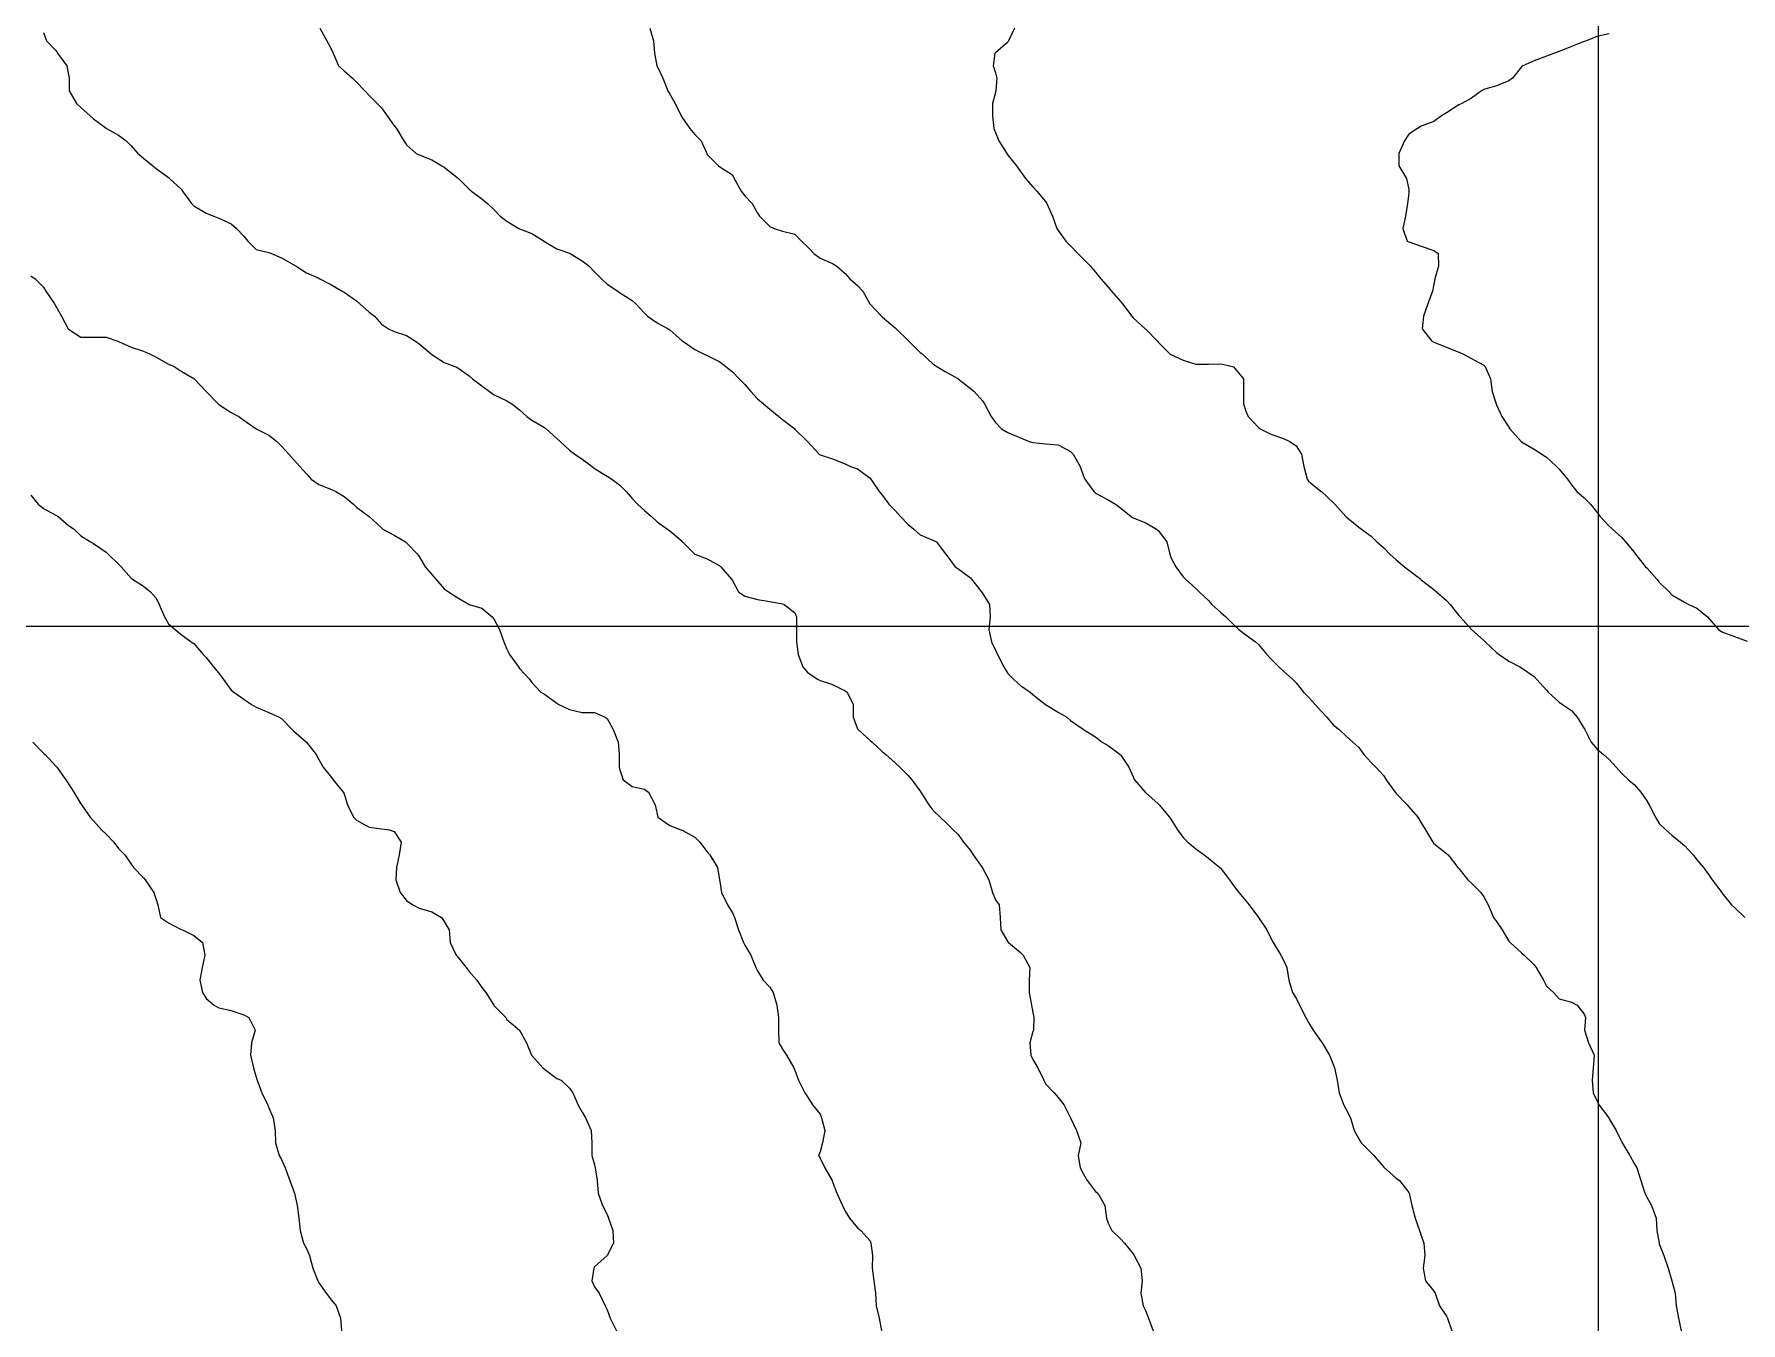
# Model space of a CAD drawing. Header units: centimetres. Extents: x 0 to 642158, y -847 to 649707.
# Drawn here: x 617504.4 to 617572.5, y 621359.6 to 621411 of the extents above; entities that cross this region are included whole.
import ezdxf

# ---------------------------------------------------------------- set-up
doc = ezdxf.new("R2010")
doc.units = ezdxf.units.CM
doc.header["$MEASUREMENT"] = 0
doc.layers.add('MEV_grille', color=254, linetype='Continuous', lineweight=9)
doc.layers.add('WAL_topographie 0.5', color=253, linetype='Continuous', lineweight=20)

# ---------------------------------------------------------------- blocks, each defined once
blk = doc.blocks.new('*U114')
at = {"layer": 'MEV_grille', "transparency": 33554687}
blk.add_lwpolyline([(-1338.461, 0), (1338.461, 0)], dxfattribs=at)
blk = doc.blocks.new('*U115')
at = {"layer": 'MEV_grille', "color": 0, "linetype": 'ByBlock', "lineweight": -2, "transparency": 16777216}
blk.add_blockref('*U114', (0, -1000), dxfattribs=at)
blk = doc.blocks.new('*U112')
at = {"layer": 'MEV_grille', "transparency": 33554687}
blk.add_lwpolyline([(0, 1825.476), (0, -1825.476)], dxfattribs=at)
blk = doc.blocks.new('*U113')
at = {"layer": 'MEV_grille', "color": 0, "linetype": 'ByBlock', "lineweight": -2, "transparency": 16777216}
blk.add_blockref('*U112', (2200, 0), dxfattribs=at)

msp = doc.modelspace()

# ---------------------------------------------------------------- linework, layer by layer
at = {"layer": 'WAL_topographie 0.5'}
for points in [[(617504.75, 621411.083), (617504.875, 621410.75), (617505.25, 621410.359), (617505.32, 621410.25), (617505.686, 621409.75), (617505.75, 621409.393), (617505.773, 621409.25), (617505.774, 621408.75), (617506.066, 621408.25), (617506.25, 621408.08), (617506.615, 621407.75), (617506.75, 621407.63), (617507.25, 621407.26), (617507.269, 621407.25), (617507.75, 621406.985), (617508.061, 621406.75), (617508.25, 621406.55), (617508.519, 621406.25), (617508.75, 621406.058), (617509.122, 621405.75), (617509.25, 621405.648), (617509.75, 621405.283), (617509.79, 621405.25), (617510.25, 621404.824), (617510.308, 621404.75), (617510.662, 621404.25), (617510.75, 621404.158), (617511.25, 621403.869), (617511.554, 621403.75), (617511.75, 621403.66), (617512.25, 621403.446), (617512.459, 621403.25), (617512.75, 621402.945), (617512.91, 621402.75), (617513.25, 621402.41), (617513.75, 621402.29), (617513.859, 621402.25), (617514.25, 621402.086), (617514.75, 621401.802), (617514.839, 621401.75), (617515.25, 621401.483), (617515.75, 621401.27), (617515.783, 621401.25), (617516.25, 621401.004), (617516.676, 621400.75), (617516.75, 621400.71), (617517.25, 621400.361), (617517.377, 621400.25), (617517.75, 621399.914), (617517.963, 621399.75), (617518.25, 621399.429), (617518.528, 621399.25), (617518.75, 621399.147), (617519.25, 621398.988), (617519.604, 621398.75), (617519.75, 621398.655), (617520.231, 621398.25), (617520.25, 621398.23), (617520.75, 621397.902), (617521.175, 621397.75), (617521.25, 621397.721), (617521.75, 621397.368), (617521.883, 621397.25), (617522.25, 621396.975), (617522.557, 621396.75), (617522.75, 621396.619), (617523.25, 621396.379), (617523.45, 621396.25), (617523.75, 621396.01), (617524.046, 621395.75), (617524.25, 621395.602), (617524.75, 621395.307), (617524.821, 621395.25), (617525.25, 621394.868), (617525.383, 621394.75), (617525.75, 621394.404), (617525.966, 621394.25), (617526.25, 621394.04), (617526.653, 621393.75), (617526.75, 621393.679), (617527.25, 621393.373), (617527.436, 621393.25), (617527.75, 621393.016), (617528.016, 621392.75), (617528.25, 621392.475), (617528.459, 621392.25), (617528.75, 621391.995), (617529.023, 621391.75), (617529.25, 621391.55), (617529.667, 621391.25), (617529.75, 621391.18), (617530.25, 621390.767), (617530.266, 621390.75), (617530.75, 621390.25), (617530.75, 621390.25), (617531.25, 621390.071), (617531.75, 621389.787), (617531.796, 621389.75), (617532.213, 621389.25), (617532.25, 621389.2), (617532.5, 621388.75), (617532.75, 621388.58), (617533.25, 621388.445), (617533.75, 621388.358), (617534.25, 621388.266), (617534.318, 621388.25), (617534.75, 621387.911), (617534.815, 621387.75), (617534.81, 621387.25), (617534.806, 621386.75), (617534.873, 621386.25), (617535.067, 621385.75), (617535.25, 621385.534), (617535.676, 621385.25), (617535.75, 621385.215), (617536.25, 621385.054), (617536.75, 621384.798), (617536.827, 621384.75), (617537.07, 621384.25), (617537.067, 621383.75), (617537.25, 621383.286), (617537.271, 621383.25), (617537.75, 621382.817), (617537.835, 621382.75), (617538.25, 621382.364), (617538.382, 621382.25), (617538.75, 621381.924), (617538.942, 621381.75), (617539.25, 621381.426), (617539.421, 621381.25), (617539.75, 621380.787), (617539.772, 621380.75), (617540.095, 621380.25), (617540.25, 621380.033), (617540.543, 621379.75), (617540.75, 621379.568), (617541.059, 621379.25), (617541.25, 621379.069), (617541.475, 621378.75), (617541.75, 621378.417), (617541.859, 621378.25), (617542.227, 621377.75), (617542.25, 621377.698), (617542.486, 621377.25), (617542.639, 621376.75), (617542.75, 621376.45), (617542.898, 621376.25), (617542.944, 621375.75), (617542.968, 621375.25), (617543.25, 621374.772), (617543.27, 621374.75), (617543.75, 621374.35), (617543.857, 621374.25), (617544.13, 621373.75), (617544.092, 621373.25), (617544.103, 621372.75), (617544.192, 621372.25), (617544.25, 621371.95), (617544.283, 621371.75), (617544.265, 621371.25), (617544.25, 621371.2), (617544.121, 621370.75), (617544.169, 621370.25), (617544.25, 621370.075), (617544.447, 621369.75), (617544.679, 621369.25), (617544.75, 621369.113), (617545.098, 621368.75), (617545.25, 621368.566), (617545.5, 621368.25), (617545.75, 621367.75), (617545.75, 621367.75), (617545.99, 621367.25), (617546.159, 621366.75), (617546.058, 621366.25), (617546.132, 621365.75), (617546.25, 621365.528), (617546.417, 621365.25), (617546.75, 621364.815), (617546.844, 621364.75), (617547.117, 621364.25), (617547.183, 621363.75), (617547.25, 621363.542), (617547.396, 621363.25), (617547.75, 621362.91), (617547.898, 621362.75), (617548.25, 621362.318), (617548.287, 621362.25), (617548.552, 621361.75), (617548.613, 621361.25), (617548.558, 621360.75), (617548.652, 621360.25), (617548.75, 621360.028), (617548.866, 621359.75), (617549.044, 621359.25)], [(617515.786, 621411.25), (617516.061, 621410.75), (617516.25, 621410.4), (617516.311, 621410.25), (617516.524, 621409.75), (617516.75, 621409.543), (617517.088, 621409.25), (617517.25, 621409.099), (617517.583, 621408.75), (617517.75, 621408.562), (617518.079, 621408.25), (617518.25, 621408.064), (617518.466, 621407.75), (617518.75, 621407.358), (617518.848, 621407.25), (617519.135, 621406.75), (617519.25, 621406.589), (617519.63, 621406.25), (617519.75, 621406.189), (617520.25, 621405.995), (617520.65, 621405.75), (617520.75, 621405.698), (617521.25, 621405.304), (617521.32, 621405.25), (617521.75, 621404.83), (617521.842, 621404.75), (617522.25, 621404.434), (617522.481, 621404.25), (617522.75, 621404), (617522.983, 621403.75), (617523.25, 621403.547), (617523.723, 621403.25), (617523.75, 621403.235), (617524.25, 621403.059), (617524.736, 621402.75), (617524.75, 621402.74), (617525.25, 621402.442), (617525.75, 621402.264), (617525.776, 621402.25), (617526.25, 621401.969), (617526.536, 621401.75), (617526.75, 621401.522), (617527.022, 621401.25), (617527.25, 621401.036), (617527.674, 621400.75), (617527.75, 621400.705), (617528.25, 621400.382), (617528.396, 621400.25), (617528.75, 621399.872), (617528.87, 621399.75), (617529.25, 621399.485), (617529.693, 621399.25), (617529.75, 621399.212), (617530.25, 621398.775), (617530.278, 621398.75), (617530.75, 621398.423), (617531.096, 621398.25), (617531.25, 621398.189), (617531.75, 621397.929), (617531.988, 621397.75), (617532.25, 621397.526), (617532.52, 621397.25), (617532.75, 621397.02), (617532.991, 621396.75), (617533.25, 621396.46), (617533.494, 621396.25), (617533.75, 621396.042), (617534.102, 621395.75), (617534.25, 621395.634), (617534.739, 621395.25), (617534.75, 621395.241), (617535.25, 621394.75), (617535.25, 621394.75), (617535.713, 621394.25), (617535.75, 621394.219), (617536.25, 621394.052), (617536.75, 621393.858), (617536.972, 621393.75), (617537.25, 621393.656), (617537.75, 621393.286), (617537.775, 621393.25), (617538.108, 621392.75), (617538.25, 621392.601), (617538.491, 621392.25), (617538.75, 621392), (617538.957, 621391.75), (617539.25, 621391.444), (617539.5, 621391.25), (617539.75, 621391.022), (617540.25, 621390.816), (617540.394, 621390.75), (617540.75, 621390.276), (617540.77, 621390.25), (617541.15, 621389.75), (617541.25, 621389.683), (617541.75, 621389.306), (617541.792, 621389.25), (617542.19, 621388.75), (617542.25, 621388.671), (617542.517, 621388.25), (617542.536, 621387.75), (617542.489, 621387.25), (617542.599, 621386.75), (617542.75, 621386.417), (617542.83, 621386.25), (617543.093, 621385.75), (617543.25, 621385.486), (617543.486, 621385.25), (617543.75, 621385.013), (617544.144, 621384.75), (617544.25, 621384.647), (617544.75, 621384.25), (617544.75, 621384.25), (617545.25, 621383.949), (617545.605, 621383.75), (617545.75, 621383.613), (617546.25, 621383.264), (617546.271, 621383.25), (617546.75, 621382.955), (617547.017, 621382.75), (617547.25, 621382.615), (617547.725, 621382.25), (617547.75, 621382.225), (617548.072, 621381.75), (617548.25, 621381.361), (617548.303, 621381.25), (617548.726, 621380.75), (617548.75, 621380.728), (617549.25, 621380.282), (617549.281, 621380.25), (617549.695, 621379.75), (617549.75, 621379.679), (617550.015, 621379.25), (617550.25, 621378.948), (617550.437, 621378.75), (617550.75, 621378.493), (617551.08, 621378.25), (617551.25, 621378.119), (617551.703, 621377.75), (617551.75, 621377.703), (617552.098, 621377.25), (617552.25, 621377.027), (617552.47, 621376.75), (617552.75, 621376.413), (617552.879, 621376.25), (617553.25, 621375.75), (617553.25, 621375.75), (617553.586, 621375.25), (617553.75, 621374.923), (617553.841, 621374.75), (617554.141, 621374.25), (617554.25, 621374.05), (617554.38, 621373.75), (617554.468, 621373.25), (617554.603, 621372.75), (617554.75, 621372.523), (617554.882, 621372.25), (617555.143, 621371.75), (617555.25, 621371.558), (617555.438, 621371.25), (617555.75, 621370.796), (617555.789, 621370.75), (617556.09, 621370.25), (617556.25, 621369.85), (617556.286, 621369.75), (617556.395, 621369.25), (617556.473, 621368.75), (617556.661, 621368.25), (617556.75, 621368.089), (617556.925, 621367.75), (617557.07, 621367.25), (617557.25, 621366.917), (617557.352, 621366.75), (617557.75, 621366.352), (617557.852, 621366.25), (617558.25, 621365.783), (617558.284, 621365.75), (617558.75, 621365.34), (617558.875, 621365.25), (617559.25, 621364.768), (617559.26, 621364.75), (617559.377, 621364.25), (617559.508, 621363.75), (617559.683, 621363.25), (617559.75, 621363.059), (617559.847, 621362.75), (617559.888, 621362.25), (617559.823, 621361.75), (617559.917, 621361.25), (617560.25, 621360.827), (617560.306, 621360.75), (617560.481, 621360.25), (617560.75, 621359.83), (617560.795, 621359.75), (617560.971, 621359.25)], [(617528.954, 621411.25), (617529.097, 621410.75), (617529.141, 621410.25), (617529.242, 621409.75), (617529.25, 621409.729), (617529.471, 621409.25), (617529.671, 621408.75), (617529.75, 621408.622), (617529.963, 621408.25), (617530.209, 621407.75), (617530.25, 621407.681), (617530.551, 621407.25), (617530.75, 621407.004), (617531.009, 621406.75), (617531.226, 621406.25), (617531.25, 621406.204), (617531.704, 621405.75), (617531.75, 621405.711), (617532.25, 621405.4), (617532.322, 621405.25), (617532.6, 621404.75), (617532.75, 621404.554), (617533.042, 621404.25), (617533.25, 621403.865), (617533.329, 621403.75), (617533.75, 621403.329), (617533.917, 621403.25), (617534.25, 621403.153), (617534.75, 621403.024), (617535.007, 621402.75), (617535.25, 621402.521), (617535.5, 621402.25), (617535.75, 621402.074), (617536.25, 621401.858), (617536.427, 621401.75), (617536.75, 621401.456), (617536.944, 621401.25), (617537.25, 621400.975), (617537.464, 621400.75), (617537.737, 621400.25), (617537.75, 621400.233), (617538.203, 621399.75), (617538.25, 621399.714), (617538.75, 621399.286), (617538.784, 621399.25), (617539.25, 621398.794), (617539.299, 621398.75), (617539.75, 621398.31), (617539.821, 621398.25), (617540.25, 621397.855), (617540.417, 621397.75), (617540.75, 621397.55), (617541.25, 621397.262), (617541.267, 621397.25), (617541.75, 621396.872), (617541.905, 621396.75), (617542.25, 621396.365), (617542.32, 621396.25), (617542.58, 621395.75), (617542.75, 621395.515), (617542.987, 621395.25), (617543.25, 621395.115), (617543.75, 621394.899), (617544.099, 621394.75), (617544.25, 621394.705), (617544.75, 621394.658), (617545.25, 621394.621), (617545.75, 621394.35), (617545.858, 621394.25), (617546.127, 621393.75), (617546.25, 621393.411), (617546.319, 621393.25), (617546.673, 621392.75), (617546.75, 621392.686), (617547.25, 621392.421), (617547.543, 621392.25), (617547.75, 621392.083), (617548.175, 621391.75), (617548.25, 621391.708), (617548.75, 621391.503), (617549.174, 621391.25), (617549.25, 621391.194), (617549.594, 621390.75), (617549.711, 621390.25), (617549.75, 621390.114), (617549.955, 621389.75), (617550.25, 621389.354), (617550.341, 621389.25), (617550.75, 621388.885), (617550.889, 621388.75), (617551.25, 621388.399), (617551.391, 621388.25), (617551.75, 621387.924), (617551.942, 621387.75), (617552.25, 621387.442), (617552.471, 621387.25), (617552.75, 621387.039), (617553.132, 621386.75), (617553.25, 621386.642), (617553.587, 621386.25), (617553.75, 621386.071), (617554.062, 621385.75), (617554.25, 621385.587), (617554.619, 621385.25), (617554.75, 621385.116), (617555.05, 621384.75), (617555.25, 621384.542), (617555.514, 621384.25), (617555.75, 621383.984), (617555.974, 621383.75), (617556.25, 621383.429), (617556.477, 621383.25), (617556.75, 621382.993), (617557.016, 621382.75), (617557.25, 621382.529), (617557.452, 621382.25), (617557.75, 621381.932), (617557.94, 621381.75), (617558.25, 621381.399), (617558.35, 621381.25), (617558.709, 621380.75), (617558.75, 621380.7), (617559.179, 621380.25), (617559.25, 621380.164), (617559.613, 621379.75), (617559.75, 621379.53), (617559.921, 621379.25), (617560.207, 621378.75), (617560.25, 621378.699), (617560.75, 621378.303), (617560.819, 621378.25), (617561.212, 621377.75), (617561.25, 621377.698), (617561.611, 621377.25), (617561.75, 621377.118), (617562.128, 621376.75), (617562.25, 621376.57), (617562.417, 621376.25), (617562.636, 621375.75), (617562.75, 621375.589), (617562.978, 621375.25), (617563.25, 621374.804), (617563.293, 621374.75), (617563.75, 621374.34), (617563.85, 621374.25), (617564.25, 621373.861), (617564.337, 621373.75), (617564.632, 621373.25), (617564.75, 621373.01), (617565.021, 621372.75), (617565.25, 621372.5), (617565.75, 621372.368), (617565.972, 621372.25), (617566.25, 621371.893), (617566.299, 621371.75), (617566.27, 621371.25), (617566.429, 621370.75), (617566.656, 621370.25), (617566.612, 621369.75), (617566.576, 621369.25), (617566.613, 621368.75), (617566.75, 621368.446), (617566.852, 621368.25), (617567.229, 621367.75), (617567.25, 621367.712), (617567.53, 621367.25), (617567.75, 621366.782), (617567.768, 621366.75), (617568.075, 621366.25), (617568.25, 621365.932), (617568.357, 621365.75), (617568.508, 621365.25), (617568.672, 621364.75), (617568.75, 621364.578), (617568.94, 621364.25), (617569.122, 621363.75), (617569.145, 621363.25), (617569.238, 621362.75), (617569.25, 621362.722), (617569.427, 621362.25), (617569.598, 621361.75), (617569.75, 621361.25), (617569.75, 621361.25), (617569.888, 621360.75), (617569.927, 621360.25), (617570.021, 621359.75), (617570.118, 621359.25)], [(617543.507, 621411.25), (617543.278, 621410.75), (617543.25, 621410.697), (617542.75, 621410.27), (617542.731, 621410.25), (617542.655, 621409.75), (617542.75, 621409.465), (617542.804, 621409.25), (617542.765, 621408.75), (617542.75, 621408.688), (617542.637, 621408.25), (617542.636, 621407.75), (617542.692, 621407.25), (617542.75, 621407.083), (617542.882, 621406.75), (617543.205, 621406.25), (617543.25, 621406.183), (617543.592, 621405.75), (617543.75, 621405.528), (617543.953, 621405.25), (617544.25, 621404.917), (617544.407, 621404.75), (617544.75, 621404.336), (617544.808, 621404.25), (617545.028, 621403.75), (617545.206, 621403.25), (617545.25, 621403.176), (617545.561, 621402.75), (617545.75, 621402.566), (617546.043, 621402.25), (617546.25, 621402.048), (617546.548, 621401.75), (617546.75, 621401.514), (617546.952, 621401.25), (617547.25, 621400.909), (617547.383, 621400.75), (617547.75, 621400.331), (617547.819, 621400.25), (617548.202, 621399.75), (617548.25, 621399.693), (617548.726, 621399.25), (617548.75, 621399.23), (617549.221, 621398.75), (617549.25, 621398.717), (617549.717, 621398.25), (617549.75, 621398.228), (617550.25, 621397.991), (617550.75, 621397.836), (617551.25, 621397.843), (617551.75, 621397.848), (617552.212, 621397.75), (617552.25, 621397.728), (617552.65, 621397.25), (617552.65, 621396.75), (617552.648, 621396.25), (617552.75, 621395.956), (617552.84, 621395.75), (617553.25, 621395.306), (617553.319, 621395.25), (617553.75, 621395.038), (617554.25, 621394.867), (617554.5, 621394.75), (617554.75, 621394.574), (617554.973, 621394.25), (617555.056, 621393.75), (617555.194, 621393.25), (617555.25, 621393.173), (617555.75, 621392.758), (617555.761, 621392.75), (617556.25, 621392.299), (617556.304, 621392.25), (617556.738, 621391.75), (617556.75, 621391.738), (617557.25, 621391.331), (617557.357, 621391.25), (617557.75, 621390.975), (617557.981, 621390.75), (617558.25, 621390.5), (617558.489, 621390.25), (617558.75, 621390.033), (617559.083, 621389.75), (617559.25, 621389.611), (617559.726, 621389.25), (617559.75, 621389.232), (617560.25, 621388.842), (617560.362, 621388.75), (617560.75, 621388.398), (617560.898, 621388.25), (617561.25, 621387.798), (617561.298, 621387.75), (617561.75, 621387.25), (617561.75, 621387.25), (617562.25, 621386.8), (617562.295, 621386.75), (617562.75, 621386.333), (617562.855, 621386.25), (617563.25, 621385.977), (617563.681, 621385.75), (617563.75, 621385.709), (617564.25, 621385.366), (617564.361, 621385.25), (617564.75, 621384.823), (617564.817, 621384.75), (617565.25, 621384.344), (617565.391, 621384.25), (617565.75, 621384.015), (617565.974, 621383.75), (617566.25, 621383.293), (617566.275, 621383.25), (617566.536, 621382.75), (617566.75, 621382.487), (617567.021, 621382.25), (617567.25, 621382.05), (617567.529, 621381.75), (617567.75, 621381.493), (617568.023, 621381.25), (617568.25, 621381.062), (617568.51, 621380.75), (617568.75, 621380.412), (617568.839, 621380.25), (617569.1, 621379.75), (617569.25, 621379.507), (617569.507, 621379.25), (617569.75, 621379.036), (617570.093, 621378.75), (617570.25, 621378.616), (617570.599, 621378.25), (617570.75, 621378.053), (617571.02, 621377.75), (617571.25, 621377.41), (617571.358, 621377.25), (617571.739, 621376.75), (617571.75, 621376.735), (617572.134, 621376.25), (617572.25, 621376.141), (617572.659, 621375.75)], [(617567.25, 621411.021), (617566.75, 621410.921), (617566.35, 621410.75), (617566.25, 621410.719), (617565.75, 621410.514), (617565.25, 621410.318), (617565.063, 621410.25), (617564.75, 621410.131), (617564.25, 621409.95), (617563.806, 621409.75), (617563.75, 621409.712), (617563.386, 621409.25), (617563.25, 621409.143), (617562.75, 621408.952), (617562.25, 621408.806), (617562.159, 621408.75), (617561.75, 621408.46), (617561.368, 621408.25), (617561.25, 621408.196), (617560.75, 621407.869), (617560.558, 621407.75), (617560.25, 621407.521), (617559.75, 621407.336), (617559.6, 621407.25), (617559.25, 621407.017), (617559.083, 621406.75), (617558.848, 621406.25), (617558.855, 621405.75), (617559.163, 621405.25), (617559.25, 621404.806), (617559.257, 621404.75), (617559.25, 621404.667), (617559.205, 621404.25), (617559.113, 621403.75), (617559.009, 621403.25), (617559.191, 621402.75), (617559.25, 621402.722), (617559.75, 621402.552), (617560.25, 621402.369), (617560.422, 621402.25), (617560.433, 621401.75), (617560.295, 621401.25), (617560.25, 621401.036), (617560.196, 621400.75), (617560.017, 621400.25), (617559.832, 621399.75), (617559.782, 621399.25), (617560.17, 621398.75), (617560.25, 621398.718), (617560.75, 621398.522), (617561.25, 621398.32), (617561.412, 621398.25), (617561.75, 621398.065), (617562.25, 621397.795), (617562.3, 621397.75), (617562.515, 621397.25), (617562.579, 621396.75), (617562.734, 621396.25), (617562.75, 621396.217), (617562.969, 621395.75), (617563.25, 621395.322), (617563.285, 621395.25), (617563.738, 621394.75), (617563.75, 621394.74), (617564.25, 621394.448), (617564.567, 621394.25), (617564.75, 621394.122), (617565.15, 621393.75), (617565.25, 621393.645), (617565.583, 621393.25), (617565.75, 621393.023), (617565.959, 621392.75), (617566.25, 621392.5), (617566.505, 621392.25), (617566.75, 621391.934), (617566.893, 621391.75), (617567.25, 621391.37), (617567.388, 621391.25), (617567.75, 621390.913), (617567.902, 621390.75), (617568.25, 621390.329), (617568.304, 621390.25), (617568.702, 621389.75), (617568.75, 621389.701), (617569.147, 621389.25), (617569.25, 621389.141), (617569.648, 621388.75), (617569.75, 621388.635), (617570.25, 621388.339), (617570.432, 621388.25), (617570.75, 621388.091), (617571.167, 621387.75), (617571.25, 621387.662), (617571.618, 621387.25), (617571.75, 621387.157), (617572.25, 621386.971), (617572.75, 621386.781)], [(617504.25, 621401.366), (617504.417, 621401.25), (617504.75, 621400.917), (617504.852, 621400.75), (617505.194, 621400.25), (617505.25, 621400.159), (617505.471, 621399.75), (617505.742, 621399.25), (617505.75, 621399.241), (617506.25, 621398.911), (617506.75, 621398.91), (617507.25, 621398.922), (617507.726, 621398.75), (617507.75, 621398.739), (617508.25, 621398.522), (617508.75, 621398.353), (617508.981, 621398.25), (617509.25, 621398.118), (617509.75, 621397.844), (617509.977, 621397.75), (617510.25, 621397.562), (617510.75, 621397.267), (617510.768, 621397.25), (617511.25, 621396.75), (617511.25, 621396.75), (617511.726, 621396.25), (617511.75, 621396.228), (617512.25, 621395.913), (617512.55, 621395.75), (617512.75, 621395.598), (617513.25, 621395.25), (617513.25, 621395.25), (617513.75, 621395.007), (617514.071, 621394.75), (617514.25, 621394.558), (617514.546, 621394.25), (617514.75, 621394.021), (617514.982, 621393.75), (617515.25, 621393.462), (617515.433, 621393.25), (617515.75, 621393.039), (617516.25, 621392.84), (617516.43, 621392.75), (617516.75, 621392.555), (617517.129, 621392.25), (617517.25, 621392.125), (617517.75, 621391.75), (617517.75, 621391.75), (617518.25, 621391.306), (617518.3, 621391.25), (617518.75, 621391.005), (617519.202, 621390.75), (617519.25, 621390.709), (617519.686, 621390.25), (617519.75, 621390.154), (617519.994, 621389.75), (617520.25, 621389.436), (617520.412, 621389.25), (617520.75, 621388.864), (617520.917, 621388.75), (617521.25, 621388.534), (617521.75, 621388.25), (617521.75, 621388.25), (617522.25, 621388.099), (617522.661, 621387.75), (617522.75, 621387.646), (617522.961, 621387.25), (617523.125, 621386.75), (617523.25, 621386.454), (617523.355, 621386.25), (617523.709, 621385.75), (617523.75, 621385.691), (617524.167, 621385.25), (617524.25, 621385.125), (617524.61, 621384.75), (617524.75, 621384.66), (617525.25, 621384.298), (617525.324, 621384.25), (617525.75, 621384.052), (617526.25, 621383.93), (617526.75, 621383.935), (617527.175, 621383.75), (617527.25, 621383.687), (617527.494, 621383.25), (617527.697, 621382.75), (617527.733, 621382.25), (617527.728, 621381.75), (617527.75, 621381.679), (617527.887, 621381.25), (617528.25, 621380.983), (617528.75, 621380.87), (617528.903, 621380.75), (617529.171, 621380.25), (617529.25, 621379.875), (617529.279, 621379.75), (617529.75, 621379.42), (617530.197, 621379.25), (617530.25, 621379.234), (617530.75, 621378.954), (617530.95, 621378.75), (617531.25, 621378.375), (617531.352, 621378.25), (617531.66, 621377.75), (617531.741, 621377.25), (617531.75, 621377.187), (617531.821, 621376.75), (617532.058, 621376.25), (617532.25, 621375.94), (617532.331, 621375.75), (617532.5, 621375.25), (617532.696, 621374.75), (617532.75, 621374.643), (617532.984, 621374.25), (617533.183, 621373.75), (617533.25, 621373.619), (617533.486, 621373.25), (617533.75, 621372.971), (617533.879, 621372.75), (617534.03, 621372.25), (617534.086, 621371.75), (617534.09, 621371.25), (617534.107, 621370.75), (617534.25, 621370.487), (617534.411, 621370.25), (617534.71, 621369.75), (617534.75, 621369.65), (617534.893, 621369.25), (617535.146, 621368.75), (617535.25, 621368.592), (617535.467, 621368.25), (617535.75, 621367.896), (617535.814, 621367.75), (617535.937, 621367.25), (617535.853, 621366.75), (617535.75, 621366.397), (617535.69, 621366.25), (617535.75, 621366.141), (617535.937, 621365.75), (617536.233, 621365.25), (617536.25, 621365.197), (617536.427, 621364.75), (617536.645, 621364.25), (617536.75, 621364.025), (617536.933, 621363.75), (617537.25, 621363.354), (617537.382, 621363.25), (617537.75, 621362.838), (617537.779, 621362.75), (617537.84, 621362.25), (617537.837, 621361.75), (617537.894, 621361.25), (617537.964, 621360.75), (617537.99, 621360.25), (617538.115, 621359.75), (617538.206, 621359.25)], [(617504.25, 621392.604), (617504.54, 621392.25), (617504.75, 621392.081), (617505.25, 621391.816), (617505.342, 621391.75), (617505.75, 621391.399), (617505.974, 621391.25), (617506.25, 621390.981), (617506.625, 621390.75), (617506.75, 621390.673), (617507.25, 621390.337), (617507.341, 621390.25), (617507.75, 621389.85), (617507.857, 621389.75), (617508.25, 621389.292), (617508.31, 621389.25), (617508.75, 621388.975), (617509.031, 621388.75), (617509.25, 621388.491), (617509.375, 621388.25), (617509.587, 621387.75), (617509.75, 621387.467), (617510.01, 621387.25), (617510.25, 621387.043), (617510.655, 621386.75), (617510.75, 621386.681), (617511.129, 621386.25), (617511.25, 621386.125), (617511.543, 621385.75), (617511.75, 621385.507), (617511.946, 621385.25), (617512.25, 621384.826), (617512.35, 621384.75), (617512.75, 621384.464), (617513.063, 621384.25), (617513.25, 621384.14), (617513.75, 621383.936), (617514.163, 621383.75), (617514.25, 621383.691), (617514.679, 621383.25), (617514.75, 621383.187), (617515.25, 621382.75), (617515.25, 621382.75), (617515.64, 621382.25), (617515.75, 621382.062), (617515.92, 621381.75), (617516.25, 621381.336), (617516.317, 621381.25), (617516.717, 621380.75), (617516.75, 621380.682), (617516.886, 621380.25), (617517.13, 621379.75), (617517.25, 621379.638), (617517.75, 621379.35), (617518.25, 621379.294), (617518.568, 621379.25), (617518.75, 621379.187), (617519.036, 621378.75), (617518.956, 621378.25), (617518.845, 621377.75), (617518.825, 621377.25), (617518.996, 621376.75), (617519.25, 621376.429), (617519.494, 621376.25), (617519.75, 621376.117), (617520.25, 621375.974), (617520.635, 621375.75), (617520.75, 621375.583), (617520.946, 621375.25), (617520.986, 621374.75), (617521.225, 621374.25), (617521.25, 621374.224), (617521.632, 621373.75), (617521.75, 621373.595), (617522.056, 621373.25), (617522.25, 621372.957), (617522.405, 621372.75), (617522.735, 621372.25), (617522.75, 621372.226), (617523.204, 621371.75), (617523.25, 621371.676), (617523.75, 621371.25), (617523.75, 621371.25), (617524.028, 621370.75), (617524.24, 621370.25), (617524.25, 621370.239), (617524.684, 621369.75), (617524.75, 621369.694), (617525.25, 621369.325), (617525.417, 621369.25), (617525.75, 621368.94), (617525.887, 621368.75), (617526.098, 621368.25), (617526.25, 621367.981), (617526.386, 621367.75), (617526.613, 621367.25), (617526.642, 621366.75), (617526.64, 621366.25), (617526.75, 621365.875), (617526.776, 621365.75), (617526.853, 621365.25), (617526.897, 621364.75), (617527.061, 621364.25), (617527.25, 621363.893), (617527.312, 621363.75), (617527.48, 621363.25), (617527.5, 621362.75), (617527.25, 621362.25), (617527.25, 621362.25), (617526.75, 621361.8), (617526.718, 621361.75), (617526.646, 621361.25), (617526.75, 621361), (617526.929, 621360.75), (617527.176, 621360.25), (617527.25, 621360.083), (617527.371, 621359.75), (617527.625, 621359.25)], [(617504.335, 621382.75), (617504.75, 621382.314), (617504.816, 621382.25), (617505.25, 621381.792), (617505.281, 621381.75), (617505.643, 621381.25), (617505.75, 621381.083), (617505.969, 621380.75), (617506.25, 621380.29), (617506.278, 621380.25), (617506.618, 621379.75), (617506.75, 621379.603), (617507.066, 621379.25), (617507.25, 621379.075), (617507.567, 621378.75), (617507.75, 621378.508), (617508.008, 621378.25), (617508.25, 621377.875), (617508.354, 621377.75), (617508.75, 621377.337), (617508.807, 621377.25), (617509.161, 621376.75), (617509.25, 621376.472), (617509.314, 621376.25), (617509.422, 621375.75), (617509.75, 621375.539), (617510.25, 621375.273), (617510.306, 621375.25), (617510.75, 621375.028), (617511.095, 621374.75), (617511.194, 621374.25), (617511.09, 621373.75), (617510.996, 621373.25), (617511.108, 621372.75), (617511.25, 621372.513), (617511.568, 621372.25), (617511.75, 621372.147), (617512.25, 621372.033), (617512.75, 621371.862), (617512.947, 621371.75), (617513.206, 621371.25), (617513.064, 621370.75), (617513.024, 621370.25), (617513.14, 621369.75), (617513.25, 621369.375), (617513.288, 621369.25), (617513.474, 621368.75), (617513.709, 621368.25), (617513.75, 621368.156), (617513.917, 621367.75), (617514.006, 621367.25), (617514.01, 621366.75), (617514.165, 621366.25), (617514.25, 621366.083), (617514.401, 621365.75), (617514.587, 621365.25), (617514.75, 621364.809), (617514.774, 621364.75), (617514.878, 621364.25), (617514.95, 621363.75), (617515.006, 621363.25), (617515.137, 621362.75), (617515.25, 621362.531), (617515.375, 621362.25), (617515.512, 621361.75), (617515.702, 621361.25), (617515.75, 621361.167), (617516.044, 621360.75), (617516.25, 621360.47), (617516.433, 621360.25), (617516.614, 621359.75), (617516.645, 621359.25)]]:
    msp.add_lwpolyline(points, dxfattribs=at)

# ---------------------------------------------------------------- block references
at = {"layer": 'MEV_grille', "transparency": 33554687}
for name, p in [('*U113', (615366.814, 620593.644)), ('*U115', (616669.481, 622387.381))]:
    msp.add_blockref(name, p, dxfattribs=at)

doc.saveas('drawing.dxf')
